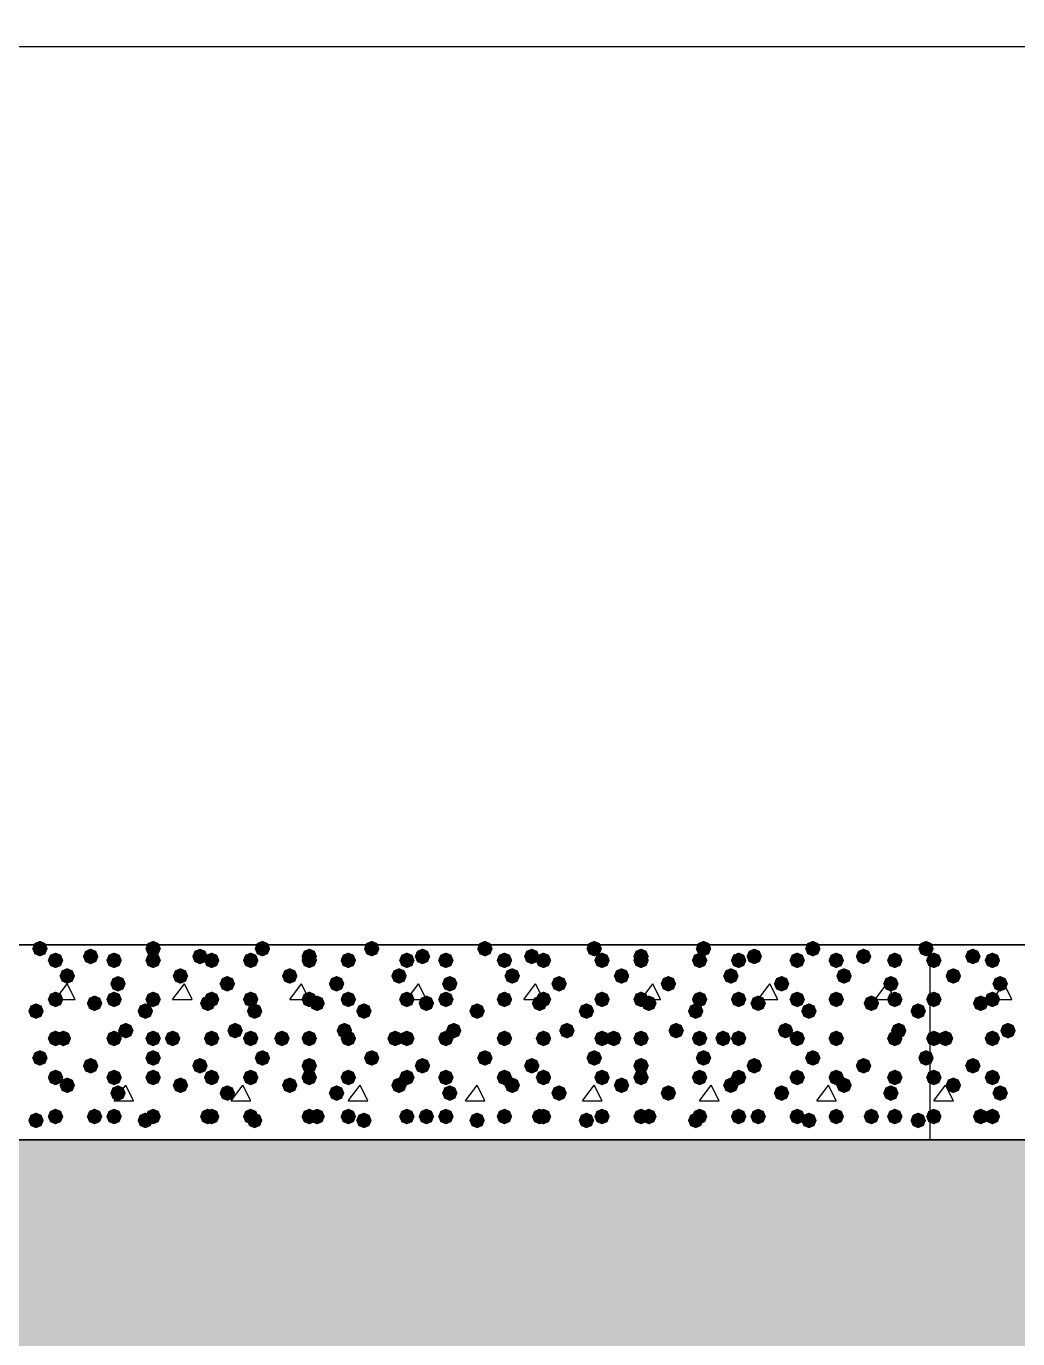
# Model space of a CAD drawing. Header units: millimetres. Extents: x 0 to 420, y 0 to 297.
# Drawn here: x 312.14 to 322.9, y 160.11 to 174.34 of the extents above; entities that cross this region are included whole.
import ezdxf

# ---------------------------------------------------------------- set-up
doc = ezdxf.new("R2010")
doc.units = ezdxf.units.MM
doc.layers.get('0').update_dxf_attribs({"linetype": 'CONTINUOUS'})

msp = doc.modelspace()

# ---------------------------------------------------------------- hatches: boundary and pattern name
at = {"true_color": 0x000008}
for points in [[(312.377667, 164.338), (312.352796, 164.278204), (312.293, 164.253333), (312.233204, 164.278204), (312.208333, 164.338), (312.233204, 164.397796), (312.293, 164.422667), (312.352796, 164.397796)], [(313.605333, 164.338), (313.580462, 164.278204), (313.520667, 164.253333), (313.460871, 164.278204), (313.436, 164.338), (313.460871, 164.397796), (313.520667, 164.422667), (313.580462, 164.397796)], [(314.790667, 164.338), (314.765796, 164.278204), (314.706, 164.253333), (314.646204, 164.278204), (314.621333, 164.338), (314.646204, 164.397796), (314.706, 164.422667), (314.765796, 164.397796)], [(315.976, 164.338), (315.951129, 164.278204), (315.891333, 164.253333), (315.831537, 164.278204), (315.806667, 164.338), (315.831537, 164.397796), (315.891333, 164.422667), (315.951129, 164.397796)], [(317.203667, 164.338), (317.178796, 164.278204), (317.119, 164.253333), (317.059204, 164.278204), (317.034333, 164.338), (317.059204, 164.397796), (317.119, 164.422667), (317.178796, 164.397796)], [(318.389, 164.338), (318.364129, 164.278204), (318.304333, 164.253333), (318.244537, 164.278204), (318.219667, 164.338), (318.244537, 164.397796), (318.304333, 164.422667), (318.364129, 164.397796)], [(319.574333, 164.338), (319.549463, 164.278204), (319.489667, 164.253333), (319.429871, 164.278204), (319.405, 164.338), (319.429871, 164.397796), (319.489667, 164.422667), (319.549462, 164.397796)], [(320.759667, 164.338), (320.734796, 164.278204), (320.675, 164.253333), (320.615204, 164.278204), (320.590333, 164.338), (320.615204, 164.397796), (320.675, 164.422667), (320.734796, 164.397796)], [(321.987333, 164.338), (321.962462, 164.278204), (321.902667, 164.253333), (321.842871, 164.278204), (321.818, 164.338), (321.842871, 164.397796), (321.902667, 164.422667), (321.962462, 164.397796)], [(312.547, 164.211), (312.522129, 164.151204), (312.462333, 164.126333), (312.402537, 164.151204), (312.377667, 164.211), (312.402537, 164.270796), (312.462333, 164.295667), (312.522129, 164.270796)], [(312.928, 164.253333), (312.903129, 164.193537), (312.843333, 164.168667), (312.783537, 164.193537), (312.758667, 164.253333), (312.783537, 164.313129), (312.843333, 164.338), (312.903129, 164.313129)], [(313.182, 164.211), (313.157129, 164.151204), (313.097333, 164.126333), (313.037537, 164.151204), (313.012667, 164.211), (313.037537, 164.270796), (313.097333, 164.295667), (313.157129, 164.270796)], [(313.605333, 164.211), (313.580462, 164.151204), (313.520667, 164.126333), (313.460871, 164.151204), (313.436, 164.211), (313.460871, 164.270796), (313.520667, 164.295667), (313.580462, 164.270796)], [(314.113333, 164.253333), (314.088462, 164.193537), (314.028667, 164.168667), (313.968871, 164.193537), (313.944, 164.253333), (313.968871, 164.313129), (314.028667, 164.338), (314.088462, 164.313129)], [(314.240333, 164.211), (314.215463, 164.151204), (314.155667, 164.126333), (314.095871, 164.151204), (314.071, 164.211), (314.095871, 164.270796), (314.155667, 164.295667), (314.215462, 164.270796)], [(314.663667, 164.211), (314.638796, 164.151204), (314.579, 164.126333), (314.519204, 164.151204), (314.494333, 164.211), (314.519204, 164.270796), (314.579, 164.295667), (314.638796, 164.270796)], [(315.298667, 164.253333), (315.273796, 164.193537), (315.214, 164.168667), (315.154204, 164.193537), (315.129333, 164.253333), (315.154204, 164.313129), (315.214, 164.338), (315.273796, 164.313129)], [(315.298667, 164.211), (315.273796, 164.151204), (315.214, 164.126333), (315.154204, 164.151204), (315.129333, 164.211), (315.154204, 164.270796), (315.214, 164.295667), (315.273796, 164.270796)], [(315.722, 164.211), (315.697129, 164.151204), (315.637333, 164.126333), (315.577538, 164.151204), (315.552667, 164.211), (315.577537, 164.270796), (315.637333, 164.295667), (315.697129, 164.270796)], [(316.357, 164.211), (316.332129, 164.151204), (316.272333, 164.126333), (316.212538, 164.151204), (316.187667, 164.211), (316.212537, 164.270796), (316.272333, 164.295667), (316.332129, 164.270796)], [(316.526333, 164.253333), (316.501463, 164.193537), (316.441667, 164.168667), (316.381871, 164.193537), (316.357, 164.253333), (316.381871, 164.313129), (316.441667, 164.338), (316.501462, 164.313129)], [(316.780333, 164.211), (316.755463, 164.151204), (316.695667, 164.126333), (316.635871, 164.151204), (316.611, 164.211), (316.635871, 164.270796), (316.695667, 164.295667), (316.755462, 164.270796)], [(317.415333, 164.211), (317.390463, 164.151204), (317.330667, 164.126333), (317.270871, 164.151204), (317.246, 164.211), (317.270871, 164.270796), (317.330667, 164.295667), (317.390462, 164.270796)], [(317.711667, 164.253333), (317.686796, 164.193537), (317.627, 164.168667), (317.567204, 164.193537), (317.542333, 164.253333), (317.567204, 164.313129), (317.627, 164.338), (317.686796, 164.313129)], [(317.838667, 164.211), (317.813796, 164.151204), (317.754, 164.126333), (317.694204, 164.151204), (317.669333, 164.211), (317.694204, 164.270796), (317.754, 164.295667), (317.813796, 164.270796)], [(318.473667, 164.211), (318.448796, 164.151204), (318.389, 164.126333), (318.329204, 164.151204), (318.304333, 164.211), (318.329204, 164.270796), (318.389, 164.295667), (318.448796, 164.270796)], [(318.897, 164.253333), (318.872129, 164.193537), (318.812333, 164.168667), (318.752538, 164.193537), (318.727667, 164.253333), (318.752537, 164.313129), (318.812333, 164.338), (318.872129, 164.313129)], [(318.897, 164.211), (318.872129, 164.151204), (318.812333, 164.126333), (318.752538, 164.151204), (318.727667, 164.211), (318.752537, 164.270796), (318.812333, 164.295667), (318.872129, 164.270796)], [(319.532, 164.211), (319.507129, 164.151204), (319.447333, 164.126333), (319.387538, 164.151204), (319.362667, 164.211), (319.387537, 164.270796), (319.447333, 164.295667), (319.507129, 164.270796)], [(319.955333, 164.211), (319.930462, 164.151204), (319.870667, 164.126333), (319.810871, 164.151204), (319.786, 164.211), (319.810871, 164.270796), (319.870667, 164.295667), (319.930462, 164.270796)], [(320.124667, 164.253333), (320.099796, 164.193537), (320.04, 164.168667), (319.980204, 164.193537), (319.955333, 164.253333), (319.980204, 164.313129), (320.04, 164.338), (320.099796, 164.313129)], [(320.590333, 164.211), (320.565462, 164.151204), (320.505667, 164.126333), (320.445871, 164.151204), (320.421, 164.211), (320.445871, 164.270796), (320.505667, 164.295667), (320.565462, 164.270796)], [(321.013667, 164.211), (320.988796, 164.151204), (320.929, 164.126333), (320.869204, 164.151204), (320.844333, 164.211), (320.869204, 164.270796), (320.929, 164.295667), (320.988796, 164.270796)], [(321.31, 164.253333), (321.285129, 164.193537), (321.225333, 164.168667), (321.165538, 164.193537), (321.140667, 164.253333), (321.165537, 164.313129), (321.225333, 164.338), (321.285129, 164.313129)], [(321.648667, 164.211), (321.623796, 164.151204), (321.564, 164.126333), (321.504204, 164.151204), (321.479333, 164.211), (321.504204, 164.270796), (321.564, 164.295667), (321.623796, 164.270796)], [(312.674, 164.041667), (312.649129, 163.981871), (312.589333, 163.957), (312.529537, 163.981871), (312.504667, 164.041667), (312.529537, 164.101462), (312.589333, 164.126333), (312.649129, 164.101463)], [(313.901667, 164.041667), (313.876796, 163.981871), (313.817, 163.957), (313.757204, 163.981871), (313.732333, 164.041667), (313.757204, 164.101462), (313.817, 164.126333), (313.876796, 164.101463)], [(315.087, 164.041667), (315.062129, 163.981871), (315.002333, 163.957), (314.942538, 163.981871), (314.917667, 164.041667), (314.942537, 164.101462), (315.002333, 164.126333), (315.062129, 164.101463)], [(316.272333, 164.041667), (316.247462, 163.981871), (316.187667, 163.957), (316.127871, 163.981871), (316.103, 164.041667), (316.127871, 164.101462), (316.187667, 164.126333), (316.247462, 164.101463)], [(317.5, 164.041667), (317.475129, 163.981871), (317.415333, 163.957), (317.355537, 163.981871), (317.330667, 164.041667), (317.355537, 164.101462), (317.415333, 164.126333), (317.475129, 164.101463)], [(318.685333, 164.041667), (318.660462, 163.981871), (318.600667, 163.957), (318.540871, 163.981871), (318.516, 164.041667), (318.540871, 164.101462), (318.600667, 164.126333), (318.660462, 164.101463)], [(319.870667, 164.041667), (319.845796, 163.981871), (319.786, 163.957), (319.726204, 163.981871), (319.701333, 164.041667), (319.726204, 164.101462), (319.786, 164.126333), (319.845796, 164.101463)], [(321.098333, 164.041667), (321.073463, 163.981871), (321.013667, 163.957), (320.953871, 163.981871), (320.929, 164.041667), (320.953871, 164.101462), (321.013667, 164.126333), (321.073462, 164.101463)], [(313.224333, 163.957), (313.199462, 163.897204), (313.139667, 163.872333), (313.079871, 163.897204), (313.055, 163.957), (313.079871, 164.016796), (313.139667, 164.041667), (313.199462, 164.016796)], [(314.409667, 163.957), (314.384796, 163.897204), (314.325, 163.872333), (314.265204, 163.897204), (314.240333, 163.957), (314.265204, 164.016796), (314.325, 164.041667), (314.384796, 164.016796)], [(315.595, 163.957), (315.570129, 163.897204), (315.510333, 163.872333), (315.450538, 163.897204), (315.425667, 163.957), (315.450537, 164.016796), (315.510333, 164.041667), (315.570129, 164.016796)], [(316.822667, 163.957), (316.797796, 163.897204), (316.738, 163.872333), (316.678204, 163.897204), (316.653333, 163.957), (316.678204, 164.016796), (316.738, 164.041667), (316.797796, 164.016796)], [(318.008, 163.957), (317.983129, 163.897204), (317.923333, 163.872333), (317.863538, 163.897204), (317.838667, 163.957), (317.863537, 164.016796), (317.923333, 164.041667), (317.983129, 164.016796)], [(319.193333, 163.957), (319.168462, 163.897204), (319.108667, 163.872333), (319.048871, 163.897204), (319.024, 163.957), (319.048871, 164.016796), (319.108667, 164.041667), (319.168462, 164.016796)], [(320.421, 163.957), (320.396129, 163.897204), (320.336333, 163.872333), (320.276538, 163.897204), (320.251667, 163.957), (320.276537, 164.016796), (320.336333, 164.041667), (320.396129, 164.016796)], [(321.606333, 163.957), (321.581462, 163.897204), (321.521667, 163.872333), (321.461871, 163.897204), (321.437, 163.957), (321.461871, 164.016796), (321.521667, 164.041667), (321.581462, 164.016796)], [(312.547, 163.787667), (312.522129, 163.727871), (312.462333, 163.703), (312.402537, 163.727871), (312.377667, 163.787667), (312.402537, 163.847462), (312.462333, 163.872333), (312.522129, 163.847463)], [(312.970333, 163.745333), (312.945462, 163.685537), (312.885667, 163.660667), (312.825871, 163.685537), (312.801, 163.745333), (312.825871, 163.805129), (312.885667, 163.83), (312.945462, 163.805129)], [(313.182, 163.787667), (313.157129, 163.727871), (313.097333, 163.703), (313.037537, 163.727871), (313.012667, 163.787667), (313.037537, 163.847462), (313.097333, 163.872333), (313.157129, 163.847463)], [(313.605333, 163.787667), (313.580462, 163.727871), (313.520667, 163.703), (313.460871, 163.727871), (313.436, 163.787667), (313.460871, 163.847462), (313.520667, 163.872333), (313.580462, 163.847463)], [(314.198, 163.745333), (314.173129, 163.685537), (314.113333, 163.660667), (314.053538, 163.685537), (314.028667, 163.745333), (314.053537, 163.805129), (314.113333, 163.83), (314.173129, 163.805129)], [(314.240333, 163.787667), (314.215463, 163.727871), (314.155667, 163.703), (314.095871, 163.727871), (314.071, 163.787667), (314.095871, 163.847462), (314.155667, 163.872333), (314.215462, 163.847463)], [(314.663667, 163.787667), (314.638796, 163.727871), (314.579, 163.703), (314.519204, 163.727871), (314.494333, 163.787667), (314.519204, 163.847462), (314.579, 163.872333), (314.638796, 163.847463)], [(315.298667, 163.787667), (315.273796, 163.727871), (315.214, 163.703), (315.154204, 163.727871), (315.129333, 163.787667), (315.154204, 163.847462), (315.214, 163.872333), (315.273796, 163.847463)], [(315.383333, 163.745333), (315.358462, 163.685537), (315.298667, 163.660667), (315.238871, 163.685537), (315.214, 163.745333), (315.238871, 163.805129), (315.298667, 163.83), (315.358462, 163.805129)], [(315.722, 163.787667), (315.697129, 163.727871), (315.637333, 163.703), (315.577538, 163.727871), (315.552667, 163.787667), (315.577537, 163.847462), (315.637333, 163.872333), (315.697129, 163.847463)], [(316.357, 163.787667), (316.332129, 163.727871), (316.272333, 163.703), (316.212538, 163.727871), (316.187667, 163.787667), (316.212537, 163.847462), (316.272333, 163.872333), (316.332129, 163.847463)], [(316.568667, 163.745333), (316.543796, 163.685537), (316.484, 163.660667), (316.424204, 163.685537), (316.399333, 163.745333), (316.424204, 163.805129), (316.484, 163.83), (316.543796, 163.805129)], [(316.780333, 163.787667), (316.755463, 163.727871), (316.695667, 163.703), (316.635871, 163.727871), (316.611, 163.787667), (316.635871, 163.847462), (316.695667, 163.872333), (316.755462, 163.847463)], [(317.415333, 163.787667), (317.390463, 163.727871), (317.330667, 163.703), (317.270871, 163.727871), (317.246, 163.787667), (317.270871, 163.847462), (317.330667, 163.872333), (317.390462, 163.847463)], [(317.796333, 163.745333), (317.771462, 163.685537), (317.711667, 163.660667), (317.651871, 163.685537), (317.627, 163.745333), (317.651871, 163.805129), (317.711667, 163.83), (317.771462, 163.805129)], [(317.838667, 163.787667), (317.813796, 163.727871), (317.754, 163.703), (317.694204, 163.727871), (317.669333, 163.787667), (317.694204, 163.847462), (317.754, 163.872333), (317.813796, 163.847463)], [(318.473667, 163.787667), (318.448796, 163.727871), (318.389, 163.703), (318.329204, 163.727871), (318.304333, 163.787667), (318.329204, 163.847462), (318.389, 163.872333), (318.448796, 163.847463)], [(318.897, 163.787667), (318.872129, 163.727871), (318.812333, 163.703), (318.752538, 163.727871), (318.727667, 163.787667), (318.752537, 163.847462), (318.812333, 163.872333), (318.872129, 163.847463)], [(318.981667, 163.745333), (318.956796, 163.685537), (318.897, 163.660667), (318.837204, 163.685537), (318.812333, 163.745333), (318.837204, 163.805129), (318.897, 163.83), (318.956796, 163.805129)], [(319.532, 163.787667), (319.507129, 163.727871), (319.447333, 163.703), (319.387538, 163.727871), (319.362667, 163.787667), (319.387537, 163.847462), (319.447333, 163.872333), (319.507129, 163.847463)], [(319.955333, 163.787667), (319.930462, 163.727871), (319.870667, 163.703), (319.810871, 163.727871), (319.786, 163.787667), (319.810871, 163.847462), (319.870667, 163.872333), (319.930462, 163.847463)], [(320.167, 163.745333), (320.142129, 163.685537), (320.082333, 163.660667), (320.022538, 163.685537), (319.997667, 163.745333), (320.022537, 163.805129), (320.082333, 163.83), (320.142129, 163.805129)], [(320.590333, 163.787667), (320.565462, 163.727871), (320.505667, 163.703), (320.445871, 163.727871), (320.421, 163.787667), (320.445871, 163.847462), (320.505667, 163.872333), (320.565462, 163.847463)], [(321.013667, 163.787667), (320.988796, 163.727871), (320.929, 163.703), (320.869204, 163.727871), (320.844333, 163.787667), (320.869204, 163.847462), (320.929, 163.872333), (320.988796, 163.847463)], [(321.394667, 163.745333), (321.369796, 163.685537), (321.31, 163.660667), (321.250204, 163.685537), (321.225333, 163.745333), (321.250204, 163.805129), (321.31, 163.83), (321.369796, 163.805129)], [(321.648667, 163.787667), (321.623796, 163.727871), (321.564, 163.703), (321.504204, 163.727871), (321.479333, 163.787667), (321.504204, 163.847462), (321.564, 163.872333), (321.623796, 163.847463)], [(312.335333, 163.660667), (312.310462, 163.600871), (312.250667, 163.576), (312.190871, 163.600871), (312.166, 163.660667), (312.190871, 163.720462), (312.250667, 163.745333), (312.310462, 163.720463)], [(313.520667, 163.660667), (313.495796, 163.600871), (313.436, 163.576), (313.376204, 163.600871), (313.351333, 163.660667), (313.376204, 163.720462), (313.436, 163.745333), (313.495796, 163.720463)], [(314.706, 163.660667), (314.681129, 163.600871), (314.621333, 163.576), (314.561537, 163.600871), (314.536667, 163.660667), (314.561537, 163.720462), (314.621333, 163.745333), (314.681129, 163.720463)], [(315.891333, 163.660667), (315.866463, 163.600871), (315.806667, 163.576), (315.746871, 163.600871), (315.722, 163.660667), (315.746871, 163.720462), (315.806667, 163.745333), (315.866462, 163.720463)], [(317.119, 163.660667), (317.094129, 163.600871), (317.034333, 163.576), (316.974538, 163.600871), (316.949667, 163.660667), (316.974537, 163.720462), (317.034333, 163.745333), (317.094129, 163.720463)], [(318.304333, 163.660667), (318.279462, 163.600871), (318.219667, 163.576), (318.159871, 163.600871), (318.135, 163.660667), (318.159871, 163.720462), (318.219667, 163.745333), (318.279462, 163.720463)], [(319.489667, 163.660667), (319.464796, 163.600871), (319.405, 163.576), (319.345204, 163.600871), (319.320333, 163.660667), (319.345204, 163.720462), (319.405, 163.745333), (319.464796, 163.720463)], [(320.717333, 163.660667), (320.692462, 163.600871), (320.632667, 163.576), (320.572871, 163.600871), (320.548, 163.660667), (320.572871, 163.720462), (320.632667, 163.745333), (320.692462, 163.720463)], [(321.902667, 163.660667), (321.877796, 163.600871), (321.818, 163.576), (321.758204, 163.600871), (321.733333, 163.660667), (321.758204, 163.720462), (321.818, 163.745333), (321.877796, 163.720463)], [(313.309, 163.449), (313.284129, 163.389204), (313.224333, 163.364333), (313.164537, 163.389204), (313.139667, 163.449), (313.164537, 163.508796), (313.224333, 163.533667), (313.284129, 163.508796)], [(314.494333, 163.449), (314.469462, 163.389204), (314.409667, 163.364333), (314.349871, 163.389204), (314.325, 163.449), (314.349871, 163.508796), (314.409667, 163.533667), (314.469462, 163.508796)], [(315.679667, 163.449), (315.654796, 163.389204), (315.595, 163.364333), (315.535204, 163.389204), (315.510333, 163.449), (315.535204, 163.508796), (315.595, 163.533667), (315.654796, 163.508796)], [(316.865, 163.449), (316.840129, 163.389204), (316.780333, 163.364333), (316.720537, 163.389204), (316.695667, 163.449), (316.720537, 163.508796), (316.780333, 163.533667), (316.840129, 163.508796)], [(318.092667, 163.449), (318.067796, 163.389204), (318.008, 163.364333), (317.948204, 163.389204), (317.923333, 163.449), (317.948204, 163.508796), (318.008, 163.533667), (318.067796, 163.508796)], [(319.278, 163.449), (319.253129, 163.389204), (319.193333, 163.364333), (319.133537, 163.389204), (319.108667, 163.449), (319.133537, 163.508796), (319.193333, 163.533667), (319.253129, 163.508796)], [(320.463333, 163.449), (320.438463, 163.389204), (320.378667, 163.364333), (320.318871, 163.389204), (320.294, 163.449), (320.318871, 163.508796), (320.378667, 163.533667), (320.438462, 163.508796)], [(321.691, 163.449), (321.666129, 163.389204), (321.606333, 163.364333), (321.546538, 163.389204), (321.521667, 163.449), (321.546537, 163.508796), (321.606333, 163.533667), (321.666129, 163.508796)], [(312.547, 163.364333), (312.522129, 163.304537), (312.462333, 163.279667), (312.402537, 163.304537), (312.377667, 163.364333), (312.402537, 163.424129), (312.462333, 163.449), (312.522129, 163.424129)], [(312.631667, 163.364333), (312.606796, 163.304537), (312.547, 163.279667), (312.487204, 163.304537), (312.462333, 163.364333), (312.487204, 163.424129), (312.547, 163.449), (312.606796, 163.424129)], [(313.182, 163.364333), (313.157129, 163.304537), (313.097333, 163.279667), (313.037537, 163.304537), (313.012667, 163.364333), (313.037537, 163.424129), (313.097333, 163.449), (313.157129, 163.424129)], [(313.605333, 163.364333), (313.580462, 163.304537), (313.520667, 163.279667), (313.460871, 163.304537), (313.436, 163.364333), (313.460871, 163.424129), (313.520667, 163.449), (313.580462, 163.424129)], [(313.817, 163.364333), (313.792129, 163.304537), (313.732333, 163.279667), (313.672537, 163.304537), (313.647667, 163.364333), (313.672537, 163.424129), (313.732333, 163.449), (313.792129, 163.424129)], [(314.240333, 163.364333), (314.215463, 163.304537), (314.155667, 163.279667), (314.095871, 163.304537), (314.071, 163.364333), (314.095871, 163.424129), (314.155667, 163.449), (314.215462, 163.424129)], [(314.663667, 163.364333), (314.638796, 163.304537), (314.579, 163.279667), (314.519204, 163.304537), (314.494333, 163.364333), (314.519204, 163.424129), (314.579, 163.449), (314.638796, 163.424129)], [(315.002333, 163.364333), (314.977462, 163.304537), (314.917667, 163.279667), (314.857871, 163.304537), (314.833, 163.364333), (314.857871, 163.424129), (314.917667, 163.449), (314.977462, 163.424129)], [(315.298667, 163.364333), (315.273796, 163.304537), (315.214, 163.279667), (315.154204, 163.304537), (315.129333, 163.364333), (315.154204, 163.424129), (315.214, 163.449), (315.273796, 163.424129)], [(315.722, 163.364333), (315.697129, 163.304537), (315.637333, 163.279667), (315.577538, 163.304537), (315.552667, 163.364333), (315.577537, 163.424129), (315.637333, 163.449), (315.697129, 163.424129)], [(316.23, 163.364333), (316.205129, 163.304537), (316.145333, 163.279667), (316.085537, 163.304537), (316.060667, 163.364333), (316.085537, 163.424129), (316.145333, 163.449), (316.205129, 163.424129)], [(316.357, 163.364333), (316.332129, 163.304537), (316.272333, 163.279667), (316.212538, 163.304537), (316.187667, 163.364333), (316.212537, 163.424129), (316.272333, 163.449), (316.332129, 163.424129)], [(316.780333, 163.364333), (316.755463, 163.304537), (316.695667, 163.279667), (316.635871, 163.304537), (316.611, 163.364333), (316.635871, 163.424129), (316.695667, 163.449), (316.755462, 163.424129)], [(317.415333, 163.364333), (317.390463, 163.304537), (317.330667, 163.279667), (317.270871, 163.304537), (317.246, 163.364333), (317.270871, 163.424129), (317.330667, 163.449), (317.390462, 163.424129)], [(317.415333, 163.364333), (317.390463, 163.304537), (317.330667, 163.279667), (317.270871, 163.304537), (317.246, 163.364333), (317.270871, 163.424129), (317.330667, 163.449), (317.390462, 163.424129)], [(317.838667, 163.364333), (317.813796, 163.304537), (317.754, 163.279667), (317.694204, 163.304537), (317.669333, 163.364333), (317.694204, 163.424129), (317.754, 163.449), (317.813796, 163.424129)], [(318.473667, 163.364333), (318.448796, 163.304537), (318.389, 163.279667), (318.329204, 163.304537), (318.304333, 163.364333), (318.329204, 163.424129), (318.389, 163.449), (318.448796, 163.424129)], [(318.600667, 163.364333), (318.575796, 163.304537), (318.516, 163.279667), (318.456204, 163.304537), (318.431333, 163.364333), (318.456204, 163.424129), (318.516, 163.449), (318.575796, 163.424129)], [(318.897, 163.364333), (318.872129, 163.304537), (318.812333, 163.279667), (318.752538, 163.304537), (318.727667, 163.364333), (318.752537, 163.424129), (318.812333, 163.449), (318.872129, 163.424129)], [(319.532, 163.364333), (319.507129, 163.304537), (319.447333, 163.279667), (319.387538, 163.304537), (319.362667, 163.364333), (319.387537, 163.424129), (319.447333, 163.449), (319.507129, 163.424129)], [(319.786, 163.364333), (319.761129, 163.304537), (319.701333, 163.279667), (319.641538, 163.304537), (319.616667, 163.364333), (319.641537, 163.424129), (319.701333, 163.449), (319.761129, 163.424129)], [(319.955333, 163.364333), (319.930462, 163.304537), (319.870667, 163.279667), (319.810871, 163.304537), (319.786, 163.364333), (319.810871, 163.424129), (319.870667, 163.449), (319.930462, 163.424129)], [(320.590333, 163.364333), (320.565462, 163.304537), (320.505667, 163.279667), (320.445871, 163.304537), (320.421, 163.364333), (320.445871, 163.424129), (320.505667, 163.449), (320.565462, 163.424129)], [(321.013667, 163.364333), (320.988796, 163.304537), (320.929, 163.279667), (320.869204, 163.304537), (320.844333, 163.364333), (320.869204, 163.424129), (320.929, 163.449), (320.988796, 163.424129)], [(321.013667, 163.364333), (320.988796, 163.304537), (320.929, 163.279667), (320.869204, 163.304537), (320.844333, 163.364333), (320.869204, 163.424129), (320.929, 163.449), (320.988796, 163.424129)], [(321.648667, 163.364333), (321.623796, 163.304537), (321.564, 163.279667), (321.504204, 163.304537), (321.479333, 163.364333), (321.504204, 163.424129), (321.564, 163.449), (321.623796, 163.424129)], [(312.377667, 163.152667), (312.352796, 163.092871), (312.293, 163.068), (312.233204, 163.092871), (312.208333, 163.152667), (312.233204, 163.212462), (312.293, 163.237333), (312.352796, 163.212463)], [(312.928, 163.068), (312.903129, 163.008204), (312.843333, 162.983333), (312.783537, 163.008204), (312.758667, 163.068), (312.783537, 163.127796), (312.843333, 163.152667), (312.903129, 163.127796)], [(313.605333, 163.152667), (313.580462, 163.092871), (313.520667, 163.068), (313.460871, 163.092871), (313.436, 163.152667), (313.460871, 163.212462), (313.520667, 163.237333), (313.580462, 163.212463)], [(314.113333, 163.068), (314.088462, 163.008204), (314.028667, 162.983333), (313.968871, 163.008204), (313.944, 163.068), (313.968871, 163.127796), (314.028667, 163.152667), (314.088462, 163.127796)], [(314.790667, 163.152667), (314.765796, 163.092871), (314.706, 163.068), (314.646204, 163.092871), (314.621333, 163.152667), (314.646204, 163.212462), (314.706, 163.237333), (314.765796, 163.212463)], [(315.298667, 163.068), (315.273796, 163.008204), (315.214, 162.983333), (315.154204, 163.008204), (315.129333, 163.068), (315.154204, 163.127796), (315.214, 163.152667), (315.273796, 163.127796)], [(315.976, 163.152667), (315.951129, 163.092871), (315.891333, 163.068), (315.831537, 163.092871), (315.806667, 163.152667), (315.831537, 163.212462), (315.891333, 163.237333), (315.951129, 163.212463)], [(316.526333, 163.068), (316.501463, 163.008204), (316.441667, 162.983333), (316.381871, 163.008204), (316.357, 163.068), (316.381871, 163.127796), (316.441667, 163.152667), (316.501462, 163.127796)], [(317.203667, 163.152667), (317.178796, 163.092871), (317.119, 163.068), (317.059204, 163.092871), (317.034333, 163.152667), (317.059204, 163.212462), (317.119, 163.237333), (317.178796, 163.212463)], [(317.711667, 163.068), (317.686796, 163.008204), (317.627, 162.983333), (317.567204, 163.008204), (317.542333, 163.068), (317.567204, 163.127796), (317.627, 163.152667), (317.686796, 163.127796)], [(318.389, 163.152667), (318.364129, 163.092871), (318.304333, 163.068), (318.244537, 163.092871), (318.219667, 163.152667), (318.244537, 163.212462), (318.304333, 163.237333), (318.364129, 163.212463)], [(318.897, 163.068), (318.872129, 163.008204), (318.812333, 162.983333), (318.752538, 163.008204), (318.727667, 163.068), (318.752537, 163.127796), (318.812333, 163.152667), (318.872129, 163.127796)], [(319.574333, 163.152667), (319.549463, 163.092871), (319.489667, 163.068), (319.429871, 163.092871), (319.405, 163.152667), (319.429871, 163.212462), (319.489667, 163.237333), (319.549462, 163.212463)], [(320.124667, 163.068), (320.099796, 163.008204), (320.04, 162.983333), (319.980204, 163.008204), (319.955333, 163.068), (319.980204, 163.127796), (320.04, 163.152667), (320.099796, 163.127796)], [(320.759667, 163.152667), (320.734796, 163.092871), (320.675, 163.068), (320.615204, 163.092871), (320.590333, 163.152667), (320.615204, 163.212462), (320.675, 163.237333), (320.734796, 163.212463)], [(321.31, 163.068), (321.285129, 163.008204), (321.225333, 162.983333), (321.165538, 163.008204), (321.140667, 163.068), (321.165537, 163.127796), (321.225333, 163.152667), (321.285129, 163.127796)], [(321.987333, 163.152667), (321.962462, 163.092871), (321.902667, 163.068), (321.842871, 163.092871), (321.818, 163.152667), (321.842871, 163.212462), (321.902667, 163.237333), (321.962462, 163.212463)], [(312.547, 162.941), (312.522129, 162.881204), (312.462333, 162.856333), (312.402537, 162.881204), (312.377667, 162.941), (312.402537, 163.000796), (312.462333, 163.025667), (312.522129, 163.000796)], [(313.182, 162.941), (313.157129, 162.881204), (313.097333, 162.856333), (313.037537, 162.881204), (313.012667, 162.941), (313.037537, 163.000796), (313.097333, 163.025667), (313.157129, 163.000796)], [(313.605333, 162.941), (313.580462, 162.881204), (313.520667, 162.856333), (313.460871, 162.881204), (313.436, 162.941), (313.460871, 163.000796), (313.520667, 163.025667), (313.580462, 163.000796)], [(314.240333, 162.941), (314.215463, 162.881204), (314.155667, 162.856333), (314.095871, 162.881204), (314.071, 162.941), (314.095871, 163.000796), (314.155667, 163.025667), (314.215462, 163.000796)], [(314.663667, 162.941), (314.638796, 162.881204), (314.579, 162.856333), (314.519204, 162.881204), (314.494333, 162.941), (314.519204, 163.000796), (314.579, 163.025667), (314.638796, 163.000796)], [(315.298667, 162.941), (315.273796, 162.881204), (315.214, 162.856333), (315.154204, 162.881204), (315.129333, 162.941), (315.154204, 163.000796), (315.214, 163.025667), (315.273796, 163.000796)], [(315.722, 162.941), (315.697129, 162.881204), (315.637333, 162.856333), (315.577538, 162.881204), (315.552667, 162.941), (315.577537, 163.000796), (315.637333, 163.025667), (315.697129, 163.000796)], [(316.357, 162.941), (316.332129, 162.881204), (316.272333, 162.856333), (316.212538, 162.881204), (316.187667, 162.941), (316.212537, 163.000796), (316.272333, 163.025667), (316.332129, 163.000796)], [(316.780333, 162.941), (316.755463, 162.881204), (316.695667, 162.856333), (316.635871, 162.881204), (316.611, 162.941), (316.635871, 163.000796), (316.695667, 163.025667), (316.755462, 163.000796)], [(317.415333, 162.941), (317.390463, 162.881204), (317.330667, 162.856333), (317.270871, 162.881204), (317.246, 162.941), (317.270871, 163.000796), (317.330667, 163.025667), (317.390462, 163.000796)], [(317.838667, 162.941), (317.813796, 162.881204), (317.754, 162.856333), (317.694204, 162.881204), (317.669333, 162.941), (317.694204, 163.000796), (317.754, 163.025667), (317.813796, 163.000796)], [(318.473667, 162.941), (318.448796, 162.881204), (318.389, 162.856333), (318.329204, 162.881204), (318.304333, 162.941), (318.329204, 163.000796), (318.389, 163.025667), (318.448796, 163.000796)], [(318.897, 162.941), (318.872129, 162.881204), (318.812333, 162.856333), (318.752538, 162.881204), (318.727667, 162.941), (318.752537, 163.000796), (318.812333, 163.025667), (318.872129, 163.000796)], [(319.532, 162.941), (319.507129, 162.881204), (319.447333, 162.856333), (319.387538, 162.881204), (319.362667, 162.941), (319.387537, 163.000796), (319.447333, 163.025667), (319.507129, 163.000796)], [(319.955333, 162.941), (319.930462, 162.881204), (319.870667, 162.856333), (319.810871, 162.881204), (319.786, 162.941), (319.810871, 163.000796), (319.870667, 163.025667), (319.930462, 163.000796)], [(320.590333, 162.941), (320.565462, 162.881204), (320.505667, 162.856333), (320.445871, 162.881204), (320.421, 162.941), (320.445871, 163.000796), (320.505667, 163.025667), (320.565462, 163.000796)], [(321.013667, 162.941), (320.988796, 162.881204), (320.929, 162.856333), (320.869204, 162.881204), (320.844333, 162.941), (320.869204, 163.000796), (320.929, 163.025667), (320.988796, 163.000796)], [(321.648667, 162.941), (321.623796, 162.881204), (321.564, 162.856333), (321.504204, 162.881204), (321.479333, 162.941), (321.504204, 163.000796), (321.564, 163.025667), (321.623796, 163.000796)], [(312.674, 162.856333), (312.649129, 162.796537), (312.589333, 162.771667), (312.529537, 162.796537), (312.504667, 162.856333), (312.529537, 162.916129), (312.589333, 162.941), (312.649129, 162.916129)], [(313.224333, 162.771667), (313.199462, 162.711871), (313.139667, 162.687), (313.079871, 162.711871), (313.055, 162.771667), (313.079871, 162.831462), (313.139667, 162.856333), (313.199462, 162.831463)], [(313.901667, 162.856333), (313.876796, 162.796537), (313.817, 162.771667), (313.757204, 162.796537), (313.732333, 162.856333), (313.757204, 162.916129), (313.817, 162.941), (313.876796, 162.916129)], [(314.409667, 162.771667), (314.384796, 162.711871), (314.325, 162.687), (314.265204, 162.711871), (314.240333, 162.771667), (314.265204, 162.831462), (314.325, 162.856333), (314.384796, 162.831463)], [(315.087, 162.856333), (315.062129, 162.796537), (315.002333, 162.771667), (314.942538, 162.796537), (314.917667, 162.856333), (314.942537, 162.916129), (315.002333, 162.941), (315.062129, 162.916129)], [(315.595, 162.771667), (315.570129, 162.711871), (315.510333, 162.687), (315.450538, 162.711871), (315.425667, 162.771667), (315.450537, 162.831462), (315.510333, 162.856333), (315.570129, 162.831463)], [(316.272333, 162.856333), (316.247462, 162.796537), (316.187667, 162.771667), (316.127871, 162.796537), (316.103, 162.856333), (316.127871, 162.916129), (316.187667, 162.941), (316.247462, 162.916129)], [(316.822667, 162.771667), (316.797796, 162.711871), (316.738, 162.687), (316.678204, 162.711871), (316.653333, 162.771667), (316.678204, 162.831462), (316.738, 162.856333), (316.797796, 162.831463)], [(317.5, 162.856333), (317.475129, 162.796537), (317.415333, 162.771667), (317.355537, 162.796537), (317.330667, 162.856333), (317.355537, 162.916129), (317.415333, 162.941), (317.475129, 162.916129)], [(318.008, 162.771667), (317.983129, 162.711871), (317.923333, 162.687), (317.863538, 162.711871), (317.838667, 162.771667), (317.863537, 162.831462), (317.923333, 162.856333), (317.983129, 162.831463)], [(318.685333, 162.856333), (318.660462, 162.796537), (318.600667, 162.771667), (318.540871, 162.796537), (318.516, 162.856333), (318.540871, 162.916129), (318.600667, 162.941), (318.660462, 162.916129)], [(319.193333, 162.771667), (319.168462, 162.711871), (319.108667, 162.687), (319.048871, 162.711871), (319.024, 162.771667), (319.048871, 162.831462), (319.108667, 162.856333), (319.168462, 162.831463)], [(319.870667, 162.856333), (319.845796, 162.796537), (319.786, 162.771667), (319.726204, 162.796537), (319.701333, 162.856333), (319.726204, 162.916129), (319.786, 162.941), (319.845796, 162.916129)], [(320.421, 162.771667), (320.396129, 162.711871), (320.336333, 162.687), (320.276538, 162.711871), (320.251667, 162.771667), (320.276537, 162.831462), (320.336333, 162.856333), (320.396129, 162.831463)], [(321.098333, 162.856333), (321.073463, 162.796537), (321.013667, 162.771667), (320.953871, 162.796537), (320.929, 162.856333), (320.953871, 162.916129), (321.013667, 162.941), (321.073462, 162.916129)], [(321.606333, 162.771667), (321.581462, 162.711871), (321.521667, 162.687), (321.461871, 162.711871), (321.437, 162.771667), (321.461871, 162.831462), (321.521667, 162.856333), (321.581462, 162.831463)], [(312.335333, 162.475333), (312.310462, 162.415537), (312.250667, 162.390667), (312.190871, 162.415537), (312.166, 162.475333), (312.190871, 162.535129), (312.250667, 162.56), (312.310462, 162.535129)], [(312.547, 162.517667), (312.522129, 162.457871), (312.462333, 162.433), (312.402537, 162.457871), (312.377667, 162.517667), (312.402537, 162.577462), (312.462333, 162.602333), (312.522129, 162.577463)], [(312.970333, 162.517667), (312.945462, 162.457871), (312.885667, 162.433), (312.825871, 162.457871), (312.801, 162.517667), (312.825871, 162.577462), (312.885667, 162.602333), (312.945462, 162.577463)], [(313.182, 162.517667), (313.157129, 162.457871), (313.097333, 162.433), (313.037537, 162.457871), (313.012667, 162.517667), (313.037537, 162.577462), (313.097333, 162.602333), (313.157129, 162.577463)], [(313.520667, 162.475333), (313.495796, 162.415537), (313.436, 162.390667), (313.376204, 162.415537), (313.351333, 162.475333), (313.376204, 162.535129), (313.436, 162.56), (313.495796, 162.535129)], [(313.605333, 162.517667), (313.580462, 162.457871), (313.520667, 162.433), (313.460871, 162.457871), (313.436, 162.517667), (313.460871, 162.577462), (313.520667, 162.602333), (313.580462, 162.577463)], [(314.198, 162.517667), (314.173129, 162.457871), (314.113333, 162.433), (314.053538, 162.457871), (314.028667, 162.517667), (314.053537, 162.577462), (314.113333, 162.602333), (314.173129, 162.577463)], [(314.240333, 162.517667), (314.215463, 162.457871), (314.155667, 162.433), (314.095871, 162.457871), (314.071, 162.517667), (314.095871, 162.577462), (314.155667, 162.602333), (314.215462, 162.577463)], [(314.663667, 162.517667), (314.638796, 162.457871), (314.579, 162.433), (314.519204, 162.457871), (314.494333, 162.517667), (314.519204, 162.577462), (314.579, 162.602333), (314.638796, 162.577463)], [(314.706, 162.475333), (314.681129, 162.415537), (314.621333, 162.390667), (314.561537, 162.415537), (314.536667, 162.475333), (314.561537, 162.535129), (314.621333, 162.56), (314.681129, 162.535129)], [(315.298667, 162.517667), (315.273796, 162.457871), (315.214, 162.433), (315.154204, 162.457871), (315.129333, 162.517667), (315.154204, 162.577462), (315.214, 162.602333), (315.273796, 162.577463)], [(315.383333, 162.517667), (315.358462, 162.457871), (315.298667, 162.433), (315.238871, 162.457871), (315.214, 162.517667), (315.238871, 162.577462), (315.298667, 162.602333), (315.358462, 162.577463)], [(315.722, 162.517667), (315.697129, 162.457871), (315.637333, 162.433), (315.577538, 162.457871), (315.552667, 162.517667), (315.577537, 162.577462), (315.637333, 162.602333), (315.697129, 162.577463)], [(315.891333, 162.475333), (315.866463, 162.415537), (315.806667, 162.390667), (315.746871, 162.415537), (315.722, 162.475333), (315.746871, 162.535129), (315.806667, 162.56), (315.866462, 162.535129)], [(316.357, 162.517667), (316.332129, 162.457871), (316.272333, 162.433), (316.212538, 162.457871), (316.187667, 162.517667), (316.212537, 162.577462), (316.272333, 162.602333), (316.332129, 162.577463)], [(316.568667, 162.517667), (316.543796, 162.457871), (316.484, 162.433), (316.424204, 162.457871), (316.399333, 162.517667), (316.424204, 162.577462), (316.484, 162.602333), (316.543796, 162.577463)], [(316.780333, 162.517667), (316.755463, 162.457871), (316.695667, 162.433), (316.635871, 162.457871), (316.611, 162.517667), (316.635871, 162.577462), (316.695667, 162.602333), (316.755462, 162.577463)], [(317.119, 162.475333), (317.094129, 162.415537), (317.034333, 162.390667), (316.974538, 162.415537), (316.949667, 162.475333), (316.974537, 162.535129), (317.034333, 162.56), (317.094129, 162.535129)], [(317.415333, 162.517667), (317.390463, 162.457871), (317.330667, 162.433), (317.270871, 162.457871), (317.246, 162.517667), (317.270871, 162.577462), (317.330667, 162.602333), (317.390462, 162.577463)], [(317.796333, 162.517667), (317.771462, 162.457871), (317.711667, 162.433), (317.651871, 162.457871), (317.627, 162.517667), (317.651871, 162.577462), (317.711667, 162.602333), (317.771462, 162.577463)], [(317.838667, 162.517667), (317.813796, 162.457871), (317.754, 162.433), (317.694204, 162.457871), (317.669333, 162.517667), (317.694204, 162.577462), (317.754, 162.602333), (317.813796, 162.577463)], [(318.304333, 162.475333), (318.279462, 162.415537), (318.219667, 162.390667), (318.159871, 162.415537), (318.135, 162.475333), (318.159871, 162.535129), (318.219667, 162.56), (318.279462, 162.535129)], [(318.473667, 162.517667), (318.448796, 162.457871), (318.389, 162.433), (318.329204, 162.457871), (318.304333, 162.517667), (318.329204, 162.577462), (318.389, 162.602333), (318.448796, 162.577463)], [(318.897, 162.517667), (318.872129, 162.457871), (318.812333, 162.433), (318.752538, 162.457871), (318.727667, 162.517667), (318.752537, 162.577462), (318.812333, 162.602333), (318.872129, 162.577463)], [(318.981667, 162.517667), (318.956796, 162.457871), (318.897, 162.433), (318.837204, 162.457871), (318.812333, 162.517667), (318.837204, 162.577462), (318.897, 162.602333), (318.956796, 162.577463)], [(319.489667, 162.475333), (319.464796, 162.415537), (319.405, 162.390667), (319.345204, 162.415537), (319.320333, 162.475333), (319.345204, 162.535129), (319.405, 162.56), (319.464796, 162.535129)], [(319.532, 162.517667), (319.507129, 162.457871), (319.447333, 162.433), (319.387538, 162.457871), (319.362667, 162.517667), (319.387537, 162.577462), (319.447333, 162.602333), (319.507129, 162.577463)], [(319.955333, 162.517667), (319.930462, 162.457871), (319.870667, 162.433), (319.810871, 162.457871), (319.786, 162.517667), (319.810871, 162.577462), (319.870667, 162.602333), (319.930462, 162.577463)], [(320.167, 162.517667), (320.142129, 162.457871), (320.082333, 162.433), (320.022538, 162.457871), (319.997667, 162.517667), (320.022537, 162.577462), (320.082333, 162.602333), (320.142129, 162.577463)], [(320.590333, 162.517667), (320.565462, 162.457871), (320.505667, 162.433), (320.445871, 162.457871), (320.421, 162.517667), (320.445871, 162.577462), (320.505667, 162.602333), (320.565462, 162.577463)], [(320.717333, 162.475333), (320.692462, 162.415537), (320.632667, 162.390667), (320.572871, 162.415537), (320.548, 162.475333), (320.572871, 162.535129), (320.632667, 162.56), (320.692462, 162.535129)], [(321.013667, 162.517667), (320.988796, 162.457871), (320.929, 162.433), (320.869204, 162.457871), (320.844333, 162.517667), (320.869204, 162.577462), (320.929, 162.602333), (320.988796, 162.577463)], [(321.394667, 162.517667), (321.369796, 162.457871), (321.31, 162.433), (321.250204, 162.457871), (321.225333, 162.517667), (321.250204, 162.577462), (321.31, 162.602333), (321.369796, 162.577463)], [(321.648667, 162.517667), (321.623796, 162.457871), (321.564, 162.433), (321.504204, 162.457871), (321.479333, 162.517667), (321.504204, 162.577462), (321.564, 162.602333), (321.623796, 162.577463)], [(321.902667, 162.475333), (321.877796, 162.415537), (321.818, 162.390667), (321.758204, 162.415537), (321.733333, 162.475333), (321.758204, 162.535129), (321.818, 162.56), (321.877796, 162.535129)]]:
    msp.add_hatch(color=0, dxfattribs=at).paths.add_polyline_path(points, flags=0)
at = {"true_color": 0x000007}
for points in [[(322.072, 164.211), (322.047129, 164.151204), (321.987333, 164.126333), (321.927538, 164.151204), (321.902667, 164.211), (321.927537, 164.270796), (321.987333, 164.295667), (322.047129, 164.270796)], [(322.495333, 164.253333), (322.470463, 164.193537), (322.410667, 164.168667), (322.350871, 164.193537), (322.326, 164.253333), (322.350871, 164.313129), (322.410667, 164.338), (322.470462, 164.313129)], [(322.707, 164.211), (322.682129, 164.151204), (322.622333, 164.126333), (322.562538, 164.151204), (322.537667, 164.211), (322.562537, 164.270796), (322.622333, 164.295667), (322.682129, 164.270796)], [(322.283667, 164.041667), (322.258796, 163.981871), (322.199, 163.957), (322.139204, 163.981871), (322.114333, 164.041667), (322.139204, 164.101462), (322.199, 164.126333), (322.258796, 164.101463)], [(322.791667, 163.957), (322.766796, 163.897204), (322.707, 163.872333), (322.647204, 163.897204), (322.622333, 163.957), (322.647204, 164.016796), (322.707, 164.041667), (322.766796, 164.016796)], [(322.072, 163.787667), (322.047129, 163.727871), (321.987333, 163.703), (321.927538, 163.727871), (321.902667, 163.787667), (321.927537, 163.847462), (321.987333, 163.872333), (322.047129, 163.847463)], [(322.58, 163.745333), (322.555129, 163.685537), (322.495333, 163.660667), (322.435538, 163.685537), (322.410667, 163.745333), (322.435537, 163.805129), (322.495333, 163.83), (322.555129, 163.805129)], [(322.707, 163.787667), (322.682129, 163.727871), (322.622333, 163.703), (322.562538, 163.727871), (322.537667, 163.787667), (322.562537, 163.847462), (322.622333, 163.872333), (322.682129, 163.847463)], [(322.876333, 163.449), (322.851462, 163.389204), (322.791667, 163.364333), (322.731871, 163.389204), (322.707, 163.449), (322.731871, 163.508796), (322.791667, 163.533667), (322.851462, 163.508796)], [(322.072, 163.364333), (322.047129, 163.304537), (321.987333, 163.279667), (321.927538, 163.304537), (321.902667, 163.364333), (321.927537, 163.424129), (321.987333, 163.449), (322.047129, 163.424129)], [(322.199, 163.364333), (322.174129, 163.304537), (322.114333, 163.279667), (322.054537, 163.304537), (322.029667, 163.364333), (322.054537, 163.424129), (322.114333, 163.449), (322.174129, 163.424129)], [(322.707, 163.364333), (322.682129, 163.304537), (322.622333, 163.279667), (322.562538, 163.304537), (322.537667, 163.364333), (322.562537, 163.424129), (322.622333, 163.449), (322.682129, 163.424129)], [(322.495333, 163.068), (322.470463, 163.008204), (322.410667, 162.983333), (322.350871, 163.008204), (322.326, 163.068), (322.350871, 163.127796), (322.410667, 163.152667), (322.470462, 163.127796)], [(322.072, 162.941), (322.047129, 162.881204), (321.987333, 162.856333), (321.927538, 162.881204), (321.902667, 162.941), (321.927537, 163.000796), (321.987333, 163.025667), (322.047129, 163.000796)], [(322.707, 162.941), (322.682129, 162.881204), (322.622333, 162.856333), (322.562538, 162.881204), (322.537667, 162.941), (322.562537, 163.000796), (322.622333, 163.025667), (322.682129, 163.000796)], [(322.283667, 162.856333), (322.258796, 162.796537), (322.199, 162.771667), (322.139204, 162.796537), (322.114333, 162.856333), (322.139204, 162.916129), (322.199, 162.941), (322.258796, 162.916129)], [(322.791667, 162.771667), (322.766796, 162.711871), (322.707, 162.687), (322.647204, 162.711871), (322.622333, 162.771667), (322.647204, 162.831462), (322.707, 162.856333), (322.766796, 162.831463)], [(322.072, 162.517667), (322.047129, 162.457871), (321.987333, 162.433), (321.927538, 162.457871), (321.902667, 162.517667), (321.927537, 162.577462), (321.987333, 162.602333), (322.047129, 162.577463)], [(322.58, 162.517667), (322.555129, 162.457871), (322.495333, 162.433), (322.435538, 162.457871), (322.410667, 162.517667), (322.435537, 162.577462), (322.495333, 162.602333), (322.555129, 162.577463)], [(322.707, 162.517667), (322.682129, 162.457871), (322.622333, 162.433), (322.562538, 162.457871), (322.537667, 162.517667), (322.562537, 162.577462), (322.622333, 162.602333), (322.682129, 162.577463)]]:
    msp.add_hatch(color=0, dxfattribs=at).paths.add_polyline_path(points, flags=0)
at = {"true_color": 0x000008}
h = msp.add_hatch(color=0, dxfattribs=at)
h.paths.add_polyline_path([(379.518333, 162.263667), (33.401, 162.263667), (379.518333, 150.241)], flags=0)
h.paths.add_polyline_path([(33.401, 162.263667), (379.518333, 150.241), (33.401, 150.241)], flags=0)

# ---------------------------------------------------------------- linework, layer by layer
at = {"color": 0, "true_color": 0x000007}
for points in [[(32.342667, 185.547), (32.342667, 162.263667), (380.576667, 162.263667), (380.576667, 185.547), (218.101333, 185.547), (218.101333, 206.756), (194.775667, 206.756), (194.775667, 185.547)], [(32.342667, 185.547), (32.342667, 162.263667), (380.576667, 162.263667), (380.576667, 185.547), (218.101333, 185.547), (218.101333, 206.756), (194.775667, 206.756), (194.775667, 185.547)], [(321.945, 164.380333), (321.945, 162.263667), (324.061667, 162.263667), (324.061667, 164.380333)]]:
    msp.add_lwpolyline(points, close=True, dxfattribs=at)
at = {"color": 0, "true_color": 0x0000fd}
msp.add_lwpolyline([(34.459333, 164.380333), (378.46, 164.380333), (378.46, 183.430333), (215.984667, 183.430333), (215.984667, 204.639333), (196.934667, 204.639333), (196.934667, 183.430333), (34.459333, 183.430333)], close=True, dxfattribs=at)
at = {"color": 0, "true_color": 0x000001}
msp.add_lwpolyline([(371.051667, 174.116999), (40.005002, 174.116999), (40.005002, 138.683999), (371.051667, 138.683999)], dxfattribs=at)
at = {"color": 0, "true_color": 0x000007}
for points in [[(321.945, 164.380333), (302.852667, 164.380333)], [(322.622333, 163.787667), (322.749333, 163.957)], [(322.834, 163.787667), (322.749333, 163.957)], [(322.622333, 163.787667), (322.834, 163.787667)], [(321.987333, 162.687), (322.114333, 162.856333)], [(322.199, 162.687), (322.114333, 162.856333)], [(321.987333, 162.687), (322.199, 162.687)], [(302.852667, 162.263667), (321.945, 162.263667)]]:
    msp.add_lwpolyline(points, dxfattribs=at)
at = {"color": 0, "true_color": 0x000008}
for points in [[(312.462333, 163.787667), (312.589333, 163.957)], [(312.674, 163.787667), (312.589333, 163.957)], [(313.732333, 163.787667), (313.859333, 163.957)], [(313.944, 163.787667), (313.859333, 163.957)], [(315.002333, 163.787667), (315.129333, 163.957)], [(315.214, 163.787667), (315.129333, 163.957)], [(316.272333, 163.787667), (316.399333, 163.957)], [(316.484, 163.787667), (316.399333, 163.957)], [(317.542333, 163.787667), (317.669333, 163.957)], [(317.754, 163.787667), (317.669333, 163.957)], [(318.812333, 163.787667), (318.939333, 163.957)], [(319.024, 163.787667), (318.939333, 163.957)], [(320.082333, 163.787667), (320.209333, 163.957)], [(320.294, 163.787667), (320.209333, 163.957)], [(321.352333, 163.787667), (321.479333, 163.957)], [(321.564, 163.787667), (321.479333, 163.957)], [(312.462333, 163.787667), (312.674, 163.787667)], [(313.732333, 163.787667), (313.944, 163.787667)], [(315.002333, 163.787667), (315.214, 163.787667)], [(316.272333, 163.787667), (316.484, 163.787667)], [(317.542333, 163.787667), (317.754, 163.787667)], [(318.812333, 163.787667), (319.024, 163.787667)], [(320.082333, 163.787667), (320.294, 163.787667)], [(321.352333, 163.787667), (321.564, 163.787667)], [(313.097333, 162.687), (313.224333, 162.856333)], [(313.309, 162.687), (313.224333, 162.856333)], [(314.367333, 162.687), (314.494333, 162.856333)], [(314.579, 162.687), (314.494333, 162.856333)], [(315.637333, 162.687), (315.764333, 162.856333)], [(315.849, 162.687), (315.764333, 162.856333)], [(316.907333, 162.687), (317.034333, 162.856333)], [(317.119, 162.687), (317.034333, 162.856333)], [(318.177333, 162.687), (318.304333, 162.856333)], [(318.389, 162.687), (318.304333, 162.856333)], [(319.447333, 162.687), (319.574333, 162.856333)], [(319.659, 162.687), (319.574333, 162.856333)], [(320.717333, 162.687), (320.844333, 162.856333)], [(320.929, 162.687), (320.844333, 162.856333)], [(313.097333, 162.687), (313.309, 162.687)], [(314.367333, 162.687), (314.579, 162.687)], [(315.637333, 162.687), (315.849, 162.687)], [(316.907333, 162.687), (317.119, 162.687)], [(318.177333, 162.687), (318.389, 162.687)], [(319.447333, 162.687), (319.659, 162.687)], [(320.717333, 162.687), (320.929, 162.687)]]:
    msp.add_lwpolyline(points, dxfattribs=at)
msp.add_lwpolyline([(379.518333, 162.263667), (33.401, 162.263667), (379.518333, 150.241)], close=True, dxfattribs=at)

doc.saveas('drawing.dxf')
